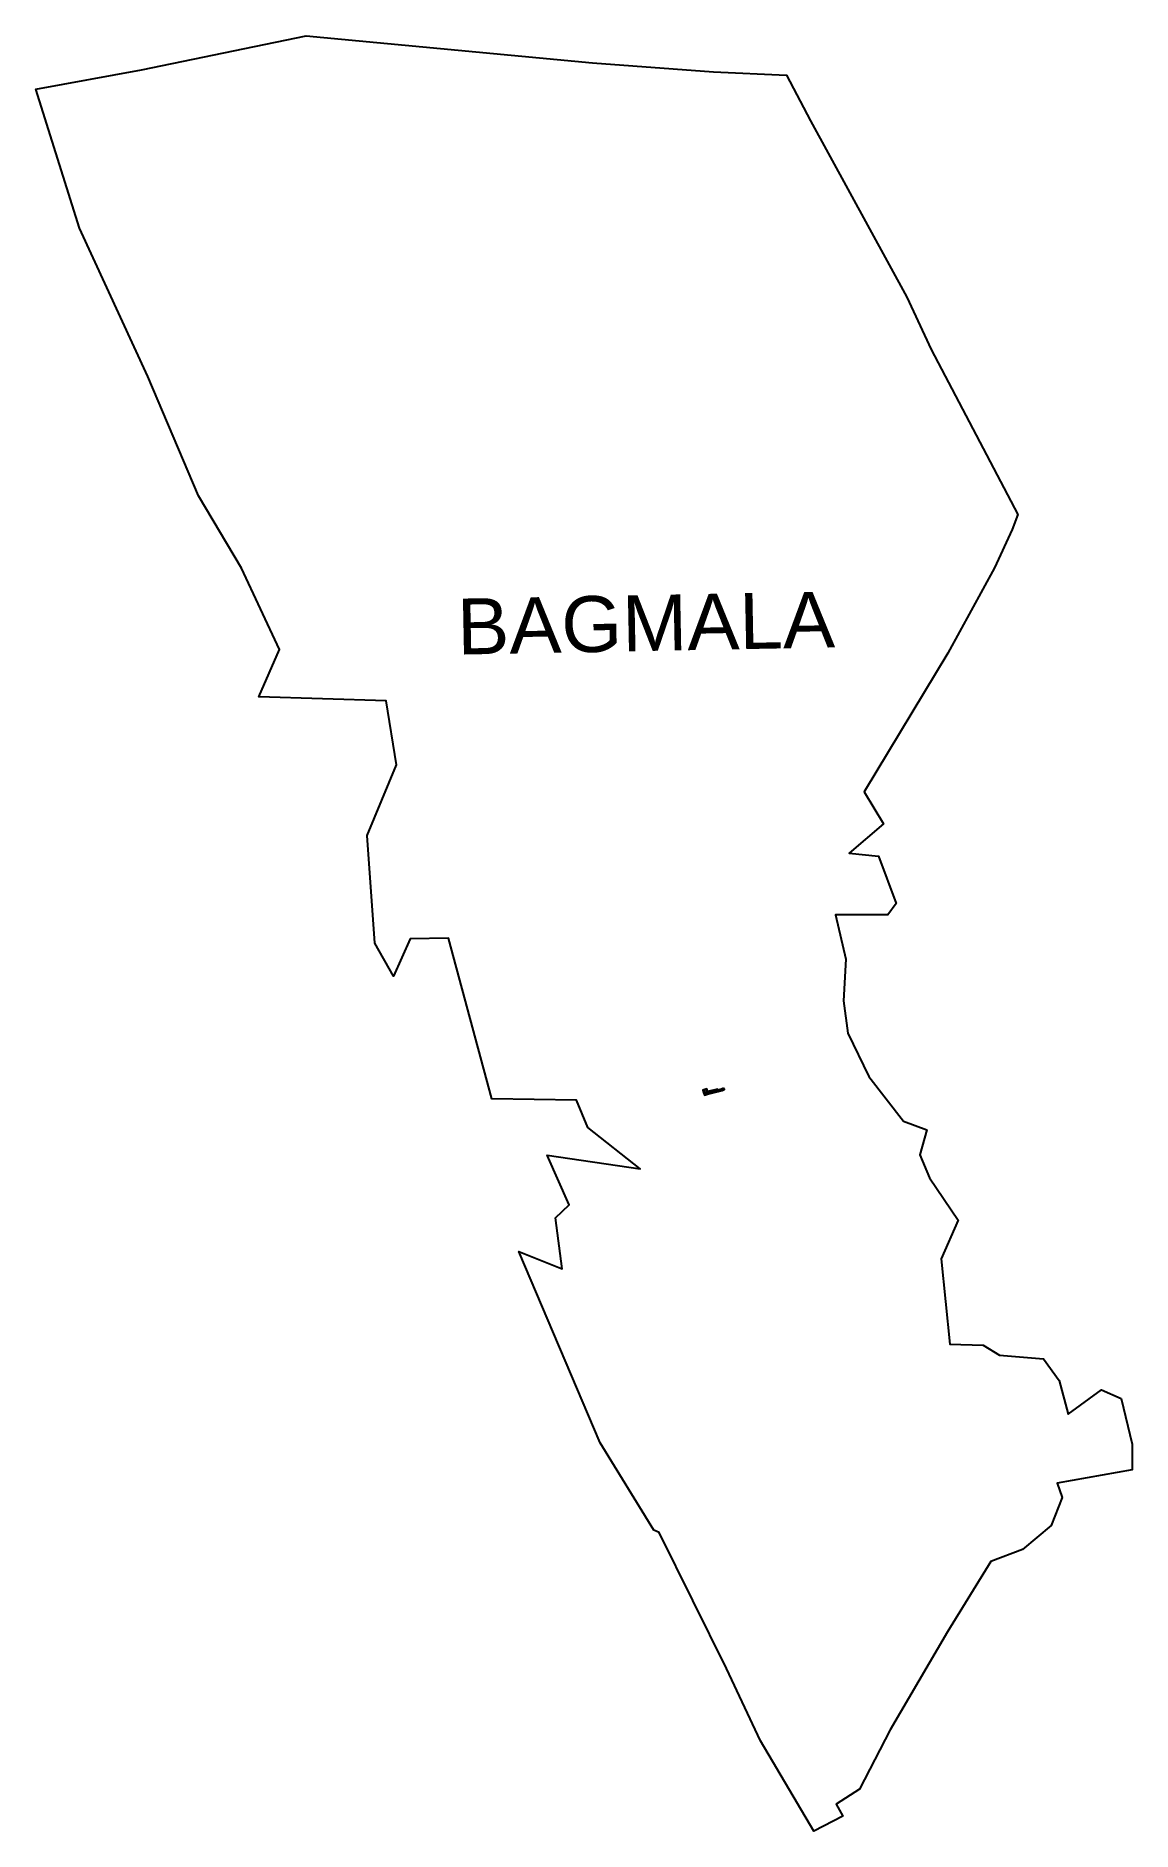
# Model space of a CAD drawing. Header units: metres. Extents: x 278692 to 280823, y 2053779 to 2057270.
import ezdxf

# ---------------------------------------------------------------- set-up
doc = ezdxf.new("R2010")
doc.units = ezdxf.units.M
for name, color, linetype in [('JETTY', 41, 'Continuous'), ('JETTY HATCH', 6, 'Continuous'), ('village', 3, 'Continuous'), ('VILLAGE NAME', 250, 'Continuous')]:
    doc.layers.add(name, color=color, linetype=linetype)
doc.styles.get("Standard").update_dxf_attribs({"font": 'simplex.shx'})

msp = doc.modelspace()

# ---------------------------------------------------------------- hatches: boundary and pattern name
at = {"layer": 'JETTY HATCH'}
h = msp.add_hatch(dxfattribs=at)
h.set_pattern_fill('ANGLE', color=6, scale=0.45)
h.set_pattern_definition([(0, (0, 0), (0, 3.14325), [2.286, -0.85725]), (90, (0, 0), (-3.14325, 2e-16), [2.286, -0.85725])])
h.paths.add_polyline_path([(280020.9, 2055217.7), (280026, 2055219.3), (280029.4, 2055221), (280030.4, 2055221.5), (280028.7, 2055224.1), (280024.4, 2055222), (280017.3, 2055219.7), (280016.7, 2055221.6), (279998.1, 2055217.5), (279996.1, 2055222.5), (279988.1, 2055219.9), (279988.8, 2055217.4), (279991.6, 2055210.1), (279997.5, 2055212.4), (280010.1, 2055215.2)])

# ---------------------------------------------------------------- linework, layer by layer
at = {"layer": 'JETTY', "flags": 128}
msp.add_lwpolyline([(280028.7, 2055224.1), (280024.4, 2055222), (280017.3, 2055219.7), (280016.7, 2055221.6), (279998.1, 2055217.5), (279996.1, 2055222.5), (279988.1, 2055219.9), (279988.8, 2055217.4), (279991.6, 2055210.1), (279997.5, 2055212.4), (280010.1, 2055215.2), (280020.9, 2055217.7), (280026, 2055219.3), (280029.4, 2055221), (280030.4, 2055221.5)], close=True, dxfattribs=at)
at = {"layer": 'village', "color": 3, "true_color": 0x00ff00}
msp.add_lwpolyline([(280428.7, 2055049.2), (280484.7, 2054966.9), (280451.3, 2054892), (280468.4, 2054725.9), (280533.1, 2054724.1), (280565.2, 2054704.9), (280650.6, 2054697.6), (280681.2, 2054655.5), (280698.2, 2054589.7), (280763.3, 2054637.3), (280801.4, 2054620.4), (280822.6, 2054531.4), (280822.7, 2054481.8), (280677.1, 2054455.5), (280687, 2054428), (280665.3, 2054373.5), (280609.9, 2054327), (280548.3, 2054303.3), (280463.7, 2054166.9), (280352.7, 2053976.2), (280292.6, 2053860.8), (280247.7, 2053831.6), (280260.6, 2053808.4), (280204.3, 2053779.3), (280100.4, 2053955.1), (280034.5, 2054095.7), (279903.3, 2054360.1), (279893.1, 2054364.2), (279788.5, 2054534), (279630.8, 2054906.4), (279715, 2054872.6), (279702.1, 2054971.9), (279728.4, 2054997.3), (279685.7, 2055093.3), (279866.4, 2055066.8), (279764.5, 2055147.4), (279742.9, 2055200.7), (279577.9, 2055203.2), (279493.5, 2055515.8), (279419.5, 2055513.9), (279387.1, 2055441.7), (279350.3, 2055505.9), (279335.6, 2055715.4), (279392.6, 2055852.5), (279372.3, 2055977), (279124.9, 2055984.5), (279165.3, 2056076.8), (279091.3, 2056234.8), (279007.6, 2056375.6), (278909.1, 2056607.7), (278776.3, 2056896.2), (278691.7, 2057166.4), (278897.2, 2057203.7), (279216.8, 2057269.8), (279773.7, 2057217.6), (280009.2, 2057199.9), (280151, 2057193.5), (280197.6, 2057105), (280384.7, 2056762.1), (280431.9, 2056660.2), (280600.7, 2056339.5), (280589.6, 2056310.3), (280555, 2056235.8), (280464.8, 2056069.8), (280301.6, 2055800.1), (280339.6, 2055737.7), (280272.5, 2055680.9), (280329.5, 2055675), (280363.8, 2055583), (280347.6, 2055561), (280246.1, 2055560.7), (280266.2, 2055474.8), (280261.6, 2055393.7), (280269.9, 2055330.9), (280311.2, 2055246.3), (280378, 2055159.9), (280423.5, 2055142.6), (280410.1, 2055094.3)], close=True, dxfattribs=at)

# ---------------------------------------------------------------- texts
at = {"layer": 'VILLAGE NAME', "insert": (279509.4, 2056175.5), "char_height": 108.748, "attachment_point": 1, "rotation": 1.1028}
msp.add_mtext_dynamic_manual_height_columns('{\\fArial|b0|i0|c0|p34;BAGMALA}', width=726.929, gutter_width=543.7, heights=[0], dxfattribs=at)

doc.saveas('drawing.dxf')
